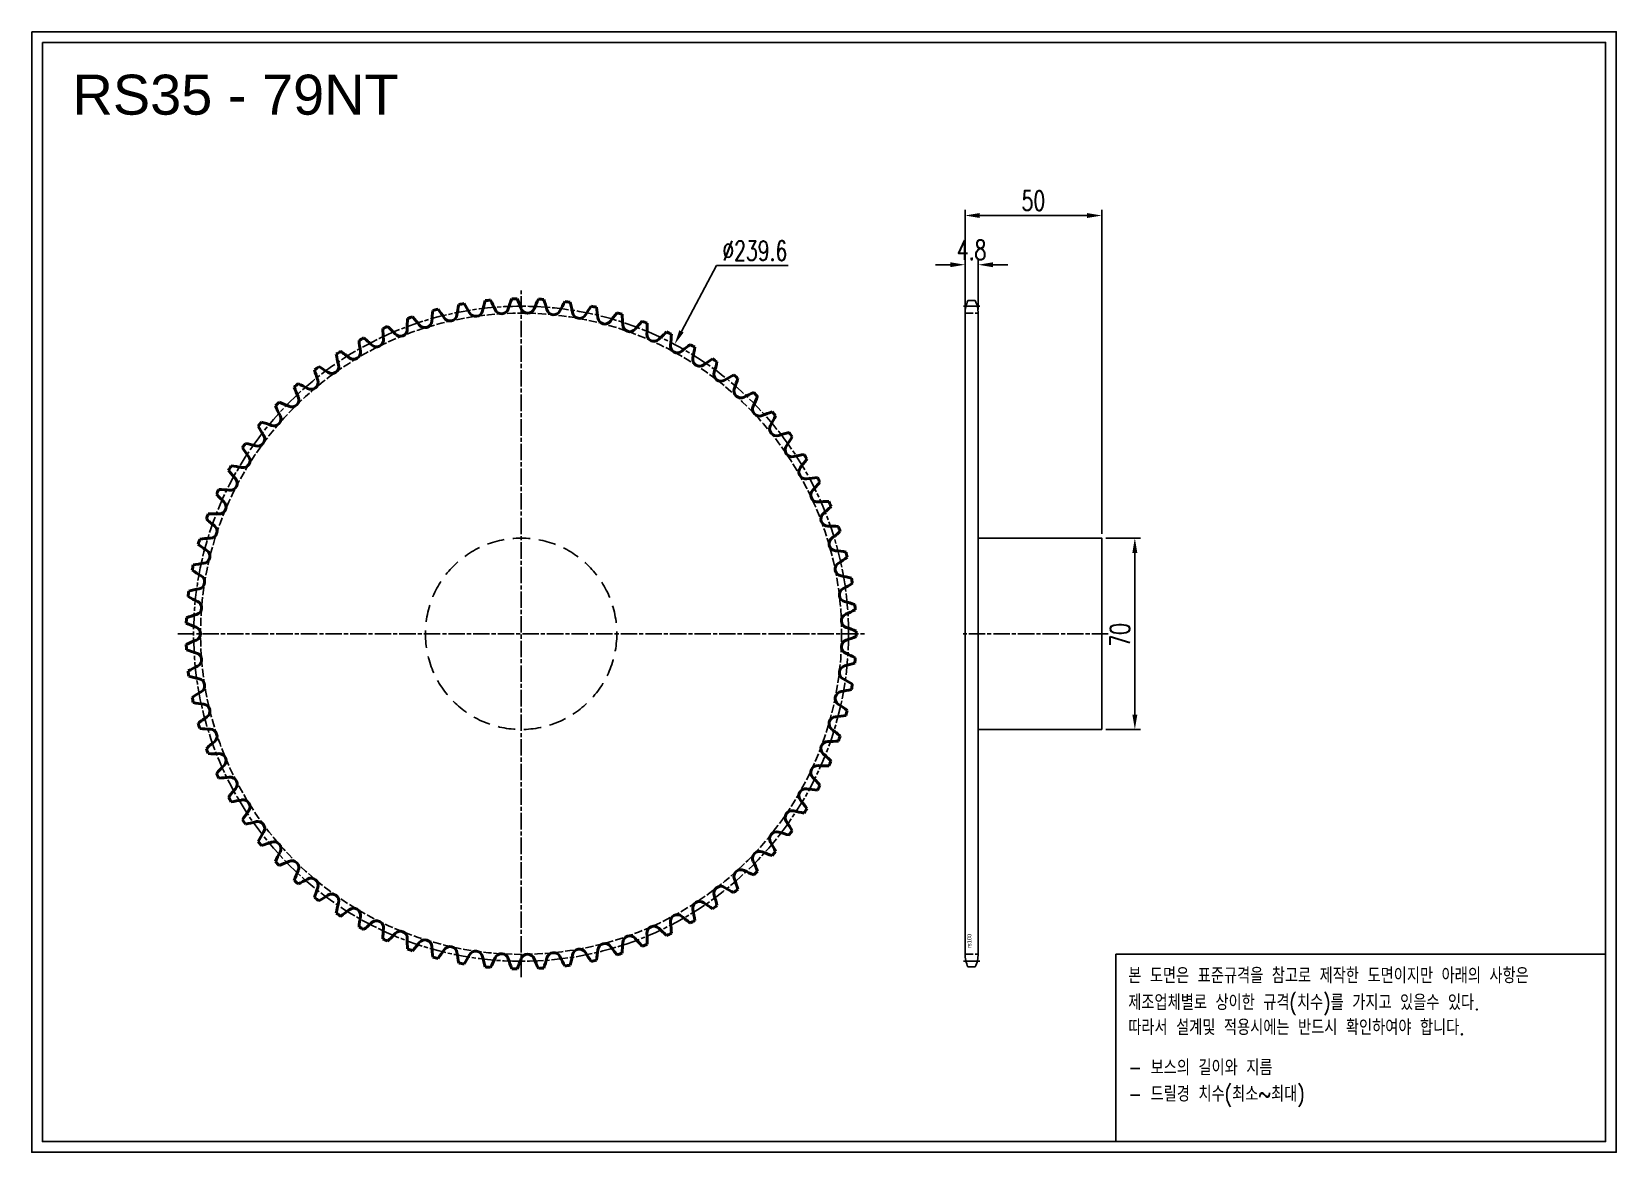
# Model space of a CAD drawing. Header units: millimetres. Extents: x -38001 to -37422, y 3186 to 3596.
import ezdxf

# ---------------------------------------------------------------- set-up
doc = ezdxf.new("R2010")
doc.units = ezdxf.units.MM
for name, pattern in [('AM_ISO02W050', [7.5, 6, -1.5]), ('AM_ISO02W050x2', [3.75, 3, -0.75]), ('AM_ISO08W050', [18, 12, -1.5, 3, -1.5]), ('AM_ISO08W050x2', [9, 6, -0.75, 1.5, -0.75]), ('HIDDEN', [9.525, 6.35, -3.175])]:
    doc.linetypes.add(name, pattern=pattern)
for name, color, linetype, lineweight in [('AM_0N', 7, 'Continuous', 50), ('AM_3N', 6, 'AM_ISO02W050', 25), ('AM_7', 4, 'AM_ISO08W050', 25), ('AM_7N', 4, 'AM_ISO08W050', 25)]:
    doc.layers.add(name, color=color, linetype=linetype, lineweight=lineweight)
doc.layers.add('HL', color=2, linetype='HIDDEN')
doc.layers.add('S-DIM', color=7, linetype='Continuous')
doc.styles.add('HAN', font='ROMANS.shx', dxfattribs={"width": 0.7, "bigfont": 'whgtxt.shx'})
doc.styles.add('HSG', font='SIMPLEX.shx', dxfattribs={"width": 0.7, "bigfont": 'HSG.shx'})
doc.styles.get("Standard").update_dxf_attribs({"font": 'arial.ttf'})
doc.dimstyles.new('APP16', dxfattribs={"dimscale": 3, "dimtxt": 2.4, "dimasz": 1.8, "dimexe": 0.7, "dimexo": 0.5, "dimgap": 0.6, "dimtad": 1, "dimtoh": 1, "dimdec": 1, "dimrnd": 0.01, "dimzin": 9, "dimdsep": 46, "dimtxsty": 'HSG', "dimcen": 0, "dimclrd": 1, "dimclre": 1, "dimclrt": 256, "dimazin": 2, "dimtp": 1, "dimtm": 1, "dimtfac": 0.5, "dimtdec": 1, "dimtofl": 0, "dimtmove": 0, "dimatfit": 3, "dimfxl": 0, "dimtvp": 1, "dimtolj": 2, "dimlwd": -1, "dimlwe": -1, "dimarcsym": 0})

# ---------------------------------------------------------------- blocks, each defined once
blk = doc.blocks.new('*D1')
at = {"layer": 'Defpoints', "color": 0, "transparency": 16777216}
for p in [(-37609.99, 3410.57), (-37609.99, 3340.57), (-37597.88, 3340.57)]:
    blk.add_point(p, dxfattribs=at)
at = {"layer": 'S-DIM', "color": 1, "transparency": 16777216}
for p, q in [((-37608.49, 3410.57), (-37595.78, 3410.57)), ((-37597.88, 3405.17), (-37597.88, 3345.97)), ((-37608.49, 3340.57), (-37595.78, 3340.57))]:
    blk.add_line(p, q, dxfattribs=at)
for points in [[(-37598.78, 3405.17), (-37596.98, 3405.17), (-37597.88, 3410.57)], [(-37598.78, 3345.97), (-37596.98, 3345.97), (-37597.88, 3340.57)]]:
    blk.add_solid(points, dxfattribs=at)
at = {"layer": 'S-DIM', "transparency": 16777216, "insert": (-37603.28, 3375.19), "char_height": 7.2, "attachment_point": 5, "rotation": 90, "style": 'HSG'}
blk.add_mtext('\\A2;70', dxfattribs=at)
blk = doc.blocks.new('*D2')
at = {"layer": 'Defpoints', "color": 0, "transparency": 16777216}
for p in [(-37655.19, 3510.54), (-37659.99, 3492.64), (-37655.19, 3492.64)]:
    blk.add_point(p, dxfattribs=at)
at = {"layer": 'S-DIM', "color": 1, "transparency": 16777216}
for p, q in [((-37659.99, 3494.14), (-37659.99, 3512.64)), ((-37655.19, 3494.14), (-37655.19, 3512.64)), ((-37665.39, 3510.54), (-37670.79, 3510.54)), ((-37649.79, 3510.54), (-37644.39, 3510.54))]:
    blk.add_line(p, q, dxfattribs=at)
for points in [[(-37665.39, 3511.44), (-37665.39, 3509.64), (-37659.99, 3510.54)], [(-37649.79, 3511.44), (-37649.79, 3509.64), (-37655.19, 3510.54)]]:
    blk.add_solid(points, dxfattribs=at)
at = {"layer": 'S-DIM', "transparency": 16777216, "insert": (-37657.59, 3515.94), "char_height": 7.2, "attachment_point": 5, "style": 'HSG'}
blk.add_mtext('\\A2;4.8', dxfattribs=at)
blk = doc.blocks.new('*D3')
at = {"layer": 'Defpoints', "color": 0, "transparency": 16777216}
for p in [(-37609.99, 3528.54), (-37659.99, 3492.64), (-37609.99, 3410.57)]:
    blk.add_point(p, dxfattribs=at)
at = {"layer": 'S-DIM', "color": 1, "transparency": 16777216}
for p, q in [((-37659.99, 3494.14), (-37659.99, 3530.64)), ((-37609.99, 3412.07), (-37609.99, 3530.64)), ((-37654.59, 3528.54), (-37615.39, 3528.54))]:
    blk.add_line(p, q, dxfattribs=at)
for points in [[(-37654.59, 3529.44), (-37654.59, 3527.64), (-37659.99, 3528.54)], [(-37615.39, 3529.44), (-37615.39, 3527.64), (-37609.99, 3528.54)]]:
    blk.add_solid(points, dxfattribs=at)
at = {"layer": 'S-DIM', "transparency": 16777216, "insert": (-37634.99, 3533.94), "char_height": 7.2, "attachment_point": 5, "style": 'HSG'}
blk.add_mtext('\\A2;50', dxfattribs=at)
blk = doc.blocks.new('*D4')
at = {"layer": 'Defpoints', "color": 0, "transparency": 16777216}
for p in [(-37766.24, 3481.4), (-37878.52, 3269.75)]:
    blk.add_point(p, dxfattribs=at)
at = {"layer": 'S-DIM', "color": 1, "transparency": 16777216}
for p, q in [((-37750.94, 3510.25), (-37763.71, 3486.17)), ((-37724.66, 3510.25), (-37750.94, 3510.25))]:
    blk.add_line(p, q, dxfattribs=at)
blk.add_solid([(-37764.51, 3486.59), (-37762.92, 3485.75), (-37766.24, 3481.4)], dxfattribs=at)
at = {"layer": 'S-DIM', "transparency": 16777216, "insert": (-37736.9, 3515.65), "char_height": 7.2, "attachment_point": 5, "style": 'HSG'}
blk.add_mtext('\\A2;∅239.6', dxfattribs=at)
blk = doc.blocks.new('notice1')
at = {"color": 4}
blk.add_lwpolyline([(-22142.12, 1735.9), (-22053.8, 1735.9), (-22053.8, 1702.07), (-22142.12, 1702.07)], close=True, dxfattribs=at)
at = {"color": 4, "style": 'HAN', "width": 0.8}
for s, p in [('본 도면은 표준규격을 참고로 제작한 도면이지만 아래의 사항은', (-22139.9, 1730.62)), ('제조업체별로 상이한 규격(치수)를 가지고 있을수 있다.', (-22139.9, 1725.78)), ('따라서 설계및 적용시에는 반드시 확인하여야 합니다.', (-22139.9, 1721.28)), ('- 보스의 길이와 지름', (-22139.9, 1714.03)), ('- 드릴경 치수(최소~최대)', (-22139.9, 1709.27))]:
    blk.add_text(s, height=2.7949, dxfattribs=at).set_placement(p)

msp = doc.modelspace()

# ---------------------------------------------------------------- linework, layer by layer
for p, q in [((-37656.26, 3497.44), (-37658.92, 3497.44)), ((-37659.99, 3492.64), (-37659.99, 3258.5)), ((-37655.19, 3492.64), (-37655.19, 3258.5)), ((-37656.26, 3253.7), (-37658.92, 3253.7))]:
    msp.add_line(p, q)
for points in [[(-38001.41, 3595.77), (-37421.76, 3595.77), (-37421.76, 3185.92), (-38001.41, 3185.92)], [(-37997.5, 3591.87), (-37425.67, 3591.87), (-37425.67, 3189.83), (-37997.5, 3189.83)]]:
    msp.add_lwpolyline(points, close=True)
msp.add_lwpolyline([(-37655.19, 3410.57), (-37609.99, 3410.57), (-37609.99, 3340.57), (-37655.19, 3340.57)])
for centre, start, end in [((-37648.69, 3492.64), 154.86334, 180), ((-37666.49, 3492.64), 0, 25.13666), ((-37648.69, 3258.5), 180, 205.13666), ((-37666.49, 3258.5), 334.86334, 0)]:
    msp.add_arc(centre, 11.3, start, end)
at = {"layer": 'AM_0N'}
for centre, radius, start, end in [((-37796.95, 3485.27), 49.38, 167.45844, 171.96203), ((-37822.38, 3375.57), 122.55, 99.80148, 100.70485), ((-37884.63, 3469.41), 49.38, 28.5443, 33.04788), ((-37788.31, 3482.91), 49.38, 162.90148, 167.40506), ((-37822.38, 3375.57), 122.55, 95.24452, 96.14789), ((-37876.98, 3474.06), 49.38, 23.98734, 28.49092), ((-37779.89, 3479.86), 49.38, 158.34452, 162.8481), ((-37822.38, 3375.57), 122.55, 90.68756, 91.59092), ((-37868.98, 3478.09), 49.38, 19.43038, 23.93396), ((-37771.74, 3476.15), 49.38, 153.78756, 158.29114), ((-37822.38, 3375.57), 122.55, 86.13059, 87.03396), ((-37860.69, 3481.47), 49.38, 14.87342, 19.377), ((-37763.91, 3471.81), 49.38, 149.2306, 153.73418), ((-37822.38, 3375.57), 122.55, 81.57363, 82.477), ((-37852.16, 3484.17), 49.38, 10.31646, 14.82004), ((-37756.45, 3466.86), 49.38, 144.67363, 149.17722), ((-37822.38, 3375.57), 122.55, 77.01667, 77.92004), ((-37814.64, 3487.92), 49.38, 176.57237, 181.07595), ((-37822.38, 3375.57), 122.55, 108.9154, 109.81877), ((-37898.71, 3458.37), 49.38, 37.65823, 42.16181), ((-37857.59, 3490.1), 2.57, 217.65823, 356.51899), ((-37805.74, 3486.95), 49.38, 172.01541, 176.51899), ((-37822.38, 3375.57), 122.55, 104.35844, 105.26181), ((-37891.89, 3464.17), 49.38, 33.10127, 37.60485), ((-37848.38, 3492.54), 2.57, 213.10127, 351.96203), ((-37839, 3494.23), 2.57, 208.5443, 347.40506), ((-37829.52, 3495.18), 2.57, 203.98734, 342.8481), ((-37820, 3495.37), 2.57, 199.43038, 338.29114), ((-37810.49, 3494.8), 2.57, 194.87342, 333.73418), ((-37801.05, 3493.48), 2.57, 190.31646, 329.17722), ((-37843.43, 3486.2), 49.38, 5.75949, 10.26307), ((-37791.75, 3491.41), 2.57, 185.75949, 324.62025), ((-37749.4, 3461.34), 49.38, 140.11667, 144.62025), ((-37822.38, 3375.57), 122.55, 72.45971, 73.36308), ((-37834.58, 3487.52), 49.38, 1.20253, 5.70611), ((-37742.82, 3455.27), 49.38, 135.55971, 140.06329), ((-37822.38, 3375.57), 122.55, 67.90275, 68.80611), ((-37822.38, 3375.57), 122.55, 118.02933, 118.9327), ((-37910.86, 3445.23), 49.38, 46.77215, 51.27573), ((-37822.38, 3375.57), 122.55, 113.47237, 114.37574), ((-37823.59, 3488.18), 49.38, 181.12933, 185.63291), ((-37905.05, 3452.04), 49.38, 42.21519, 46.71877), ((-37866.58, 3486.94), 2.57, 222.21519, 1.07595), ((-37782.65, 3488.61), 2.57, 181.20253, 320.06329), ((-37773.79, 3485.1), 2.57, 176.64557, 315.50633), ((-37825.65, 3488.14), 49.38, 356.64557, 1.14915), ((-37736.74, 3448.69), 49.38, 131.00275, 135.50633), ((-37822.38, 3375.57), 122.55, 63.34578, 64.24915), ((-37816.69, 3488.04), 49.38, 352.08861, 356.59219), ((-37822.38, 3375.57), 122.55, 122.58629, 123.48966), ((-37916.12, 3437.98), 49.38, 51.32911, 55.8327), ((-37883.66, 3478.53), 2.57, 231.32911, 10.18987), ((-37832.54, 3487.72), 49.38, 185.68629, 190.18987), ((-37875.29, 3483.08), 2.57, 226.77215, 5.63291), ((-37765.24, 3480.89), 2.57, 172.08861, 310.94937), ((-37731.2, 3441.66), 49.38, 126.44579, 130.94937), ((-37822.38, 3375.57), 122.55, 58.78882, 59.69219), ((-37807.77, 3487.23), 49.38, 347.53165, 352.03523), ((-37822.38, 3375.57), 122.55, 127.14325, 128.04662), ((-37850.17, 3484.7), 49.38, 194.80022, 199.3038), ((-37920.78, 3430.34), 49.38, 55.88608, 60.38966), ((-37891.65, 3473.34), 2.57, 235.88608, 14.74684), ((-37841.41, 3486.56), 49.38, 190.24325, 194.74684), ((-37757.06, 3476.02), 2.57, 167.53165, 306.39241), ((-37726.24, 3434.2), 49.38, 121.88882, 126.39241), ((-37822.38, 3375.57), 122.55, 54.23186, 55.13523), ((-37798.95, 3485.72), 49.38, 342.97468, 347.47826), ((-37822.38, 3375.57), 122.55, 131.70021, 132.60358), ((-37924.82, 3422.34), 49.38, 60.44304, 64.94662), ((-37899.19, 3467.53), 2.57, 240.44304, 19.3038), ((-37749.28, 3470.51), 2.57, 162.97468, 301.83544), ((-37721.88, 3426.38), 49.38, 117.33186, 121.83544), ((-37822.38, 3375.57), 122.55, 49.6749, 50.57827), ((-37790.27, 3483.51), 49.38, 338.41772, 342.9213), ((-37906.26, 3461.13), 2.57, 245, 23.86076), ((-37858.75, 3482.15), 49.38, 199.35718, 203.86076), ((-37741.97, 3464.4), 2.57, 158.41772, 297.27848), ((-37718.17, 3418.24), 49.38, 112.7749, 117.27848), ((-37781.8, 3480.62), 49.38, 333.86076, 338.36434), ((-37822.38, 3375.57), 122.55, 45.11794, 46.0213), ((-37912.79, 3454.2), 2.57, 249.55696, 28.41772), ((-37822.38, 3375.57), 122.55, 136.25718, 137.16055), ((-37867.11, 3478.92), 49.38, 203.91414, 208.41772), ((-37928.21, 3414.06), 49.38, 65, 69.50358), ((-37735.17, 3457.73), 2.57, 153.86076, 292.72152), ((-37715.11, 3409.82), 49.38, 108.21794, 112.72152), ((-37773.58, 3477.06), 49.38, 329.3038, 333.80738), ((-37822.38, 3375.57), 122.55, 40.56097, 41.46434), ((-37822.38, 3375.57), 122.55, 140.81414, 141.71751), ((-37875.18, 3475.04), 49.38, 208.4711, 212.97468), ((-37930.93, 3405.53), 49.38, 69.55696, 74.06054), ((-37728.92, 3450.54), 2.57, 149.3038, 288.16456), ((-37712.72, 3401.19), 49.38, 103.66098, 108.16456), ((-37822.38, 3375.57), 122.55, 36.00401, 36.90738), ((-37822.38, 3375.57), 122.55, 145.3711, 146.27447), ((-37882.91, 3470.53), 49.38, 213.02806, 217.53165), ((-37932.97, 3396.81), 49.38, 74.11392, 78.61751), ((-37918.75, 3446.77), 2.57, 254.11392, 32.97468), ((-37723.26, 3442.88), 2.57, 144.74684, 283.60759), ((-37765.67, 3472.86), 49.38, 324.74684, 329.25042), ((-37924.1, 3438.89), 2.57, 258.67089, 37.53165), ((-37711.03, 3392.4), 49.38, 99.10401, 103.60759), ((-37758.12, 3468.05), 49.38, 320.18987, 324.69345), ((-37822.38, 3375.57), 122.55, 31.44705, 32.35042), ((-37822.38, 3375.57), 122.55, 149.92806, 150.83143), ((-37890.26, 3465.42), 49.38, 217.58503, 222.08861), ((-37928.81, 3430.6), 2.57, 263.22785, 42.08861), ((-37934.31, 3387.96), 49.38, 78.67089, 83.17447), ((-37718.22, 3434.79), 2.57, 140.18987, 279.05063), ((-37710.05, 3383.5), 49.38, 94.54705, 99.05063), ((-37822.38, 3375.57), 122.55, 26.89009, 27.79346), ((-37822.38, 3375.57), 122.55, 154.48502, 155.38839), ((-37897.19, 3459.74), 49.38, 222.14199, 226.64557), ((-37934.94, 3379.02), 49.38, 83.22785, 87.73143), ((-37713.85, 3426.33), 2.57, 135.63291, 274.49367), ((-37750.98, 3462.65), 49.38, 315.63291, 320.13649), ((-37932.85, 3421.97), 2.57, 267.78481, 46.64557), ((-37709.78, 3374.55), 49.38, 89.99009, 94.49367), ((-37744.29, 3456.7), 49.38, 311.07595, 315.57953), ((-37822.38, 3375.57), 122.55, 22.33313, 23.23649), ((-37822.38, 3375.57), 122.55, 159.04199, 159.94536), ((-37903.64, 3453.53), 49.38, 226.69895, 231.20253), ((-37934.86, 3370.07), 49.38, 87.78481, 92.28839), ((-37936.19, 3413.05), 2.57, 272.34177, 51.20253), ((-37710.16, 3417.55), 2.57, 131.07595, 269.93671), ((-37710.21, 3365.6), 49.38, 85.43313, 89.93671), ((-37822.38, 3375.57), 122.55, 17.77616, 18.67953), ((-37822.38, 3375.57), 122.55, 163.59895, 164.50232), ((-37909.58, 3446.83), 49.38, 231.25591, 235.75949), ((-37934.06, 3361.15), 49.38, 92.34177, 96.84535), ((-37707.18, 3408.5), 2.57, 126.51899, 265.37975), ((-37738.09, 3450.24), 49.38, 306.51899, 311.02257), ((-37938.8, 3403.89), 2.57, 276.89873, 55.75949), ((-37711.36, 3356.72), 49.38, 80.87617, 85.37975), ((-37732.42, 3443.31), 49.38, 301.96203, 306.46561), ((-37822.38, 3375.57), 122.55, 13.2192, 14.12257), ((-37822.38, 3375.57), 122.55, 168.15591, 169.05928), ((-37914.96, 3439.68), 49.38, 235.81287, 240.31646), ((-37932.56, 3352.32), 49.38, 96.89873, 101.40232), ((-37940.68, 3394.55), 2.57, 281.4557, 60.31646), ((-37704.92, 3399.24), 2.57, 121.96203, 260.82278), ((-37713.21, 3347.96), 49.38, 76.3192, 80.82278), ((-37822.38, 3375.57), 122.55, 172.71287, 173.61624), ((-37930.37, 3343.64), 49.38, 101.4557, 105.95928), ((-37703.42, 3389.83), 2.57, 117.40506, 256.26582), ((-37727.32, 3435.95), 49.38, 297.40506, 301.90864), ((-37822.38, 3375.57), 122.55, 8.66224, 9.56561), ((-37919.76, 3432.12), 49.38, 240.36984, 244.87342), ((-37941.82, 3385.09), 2.57, 286.01266, 64.87342), ((-37715.75, 3339.38), 49.38, 71.76224, 76.26582), ((-37822.38, 3375.57), 122.55, 4.10528, 5.00865), ((-37822.38, 3375.57), 122.55, 177.26983, 178.1732), ((-37923.95, 3424.2), 49.38, 244.9268, 249.43038), ((-37927.49, 3335.17), 49.38, 106.01266, 110.51624), ((-37702.66, 3380.34), 2.57, 112.8481, 251.70886), ((-37722.83, 3428.2), 49.38, 292.8481, 297.35168), ((-37942.2, 3375.57), 2.57, 290.56962, 69.43038), ((-37718.96, 3331.02), 49.38, 67.20528, 71.70886), ((-37718.96, 3420.13), 49.38, 288.29114, 292.79472), ((-37822.38, 3375.57), 122.55, 359.54832, 0.45168), ((-37923.95, 3326.94), 49.38, 110.56962, 115.0732), ((-37822.38, 3375.57), 122.55, 181.8268, 182.73017), ((-37927.49, 3415.98), 49.38, 249.48376, 253.98734), ((-37941.82, 3366.05), 2.57, 295.12658, 73.98734), ((-37702.66, 3370.81), 2.57, 108.29114, 247.1519), ((-37722.83, 3322.94), 49.38, 62.64832, 67.1519), ((-37919.76, 3319.03), 49.38, 115.12658, 119.63016), ((-37822.38, 3375.57), 122.55, 186.38376, 187.28713), ((-37703.42, 3361.31), 2.57, 103.73418, 242.59494), ((-37715.75, 3411.77), 49.38, 283.73418, 288.23776), ((-37822.38, 3375.57), 122.55, 354.99135, 355.89472), ((-37930.37, 3407.5), 49.38, 254.04072, 258.5443), ((-37940.68, 3356.59), 2.57, 299.68354, 78.5443), ((-37727.32, 3315.2), 49.38, 58.09136, 62.59494), ((-37822.38, 3375.57), 122.55, 350.43439, 351.33776), ((-37914.96, 3311.47), 49.38, 119.68354, 124.18713), ((-37822.38, 3375.57), 122.55, 190.94072, 191.84409), ((-37932.56, 3398.82), 49.38, 258.59768, 263.10127), ((-37704.92, 3351.91), 2.57, 99.17722, 238.03797), ((-37713.21, 3403.18), 49.38, 279.17722, 283.6808), ((-37909.58, 3304.31), 49.38, 124.24051, 128.74409), ((-37938.8, 3347.26), 2.57, 304.24051, 83.10127), ((-37707.18, 3342.65), 2.57, 94.62025, 233.48101), ((-37711.36, 3394.42), 49.38, 274.62025, 279.12383), ((-37732.42, 3307.84), 49.38, 53.53439, 58.03797), ((-37822.38, 3375.57), 122.55, 345.87743, 346.7808), ((-37822.38, 3375.57), 122.55, 195.49768, 196.40105), ((-37934.06, 3389.99), 49.38, 263.15465, 267.65823), ((-37936.19, 3338.09), 2.57, 308.79747, 87.65823), ((-37738.09, 3300.9), 49.38, 48.97743, 53.48101), ((-37903.64, 3297.61), 49.38, 128.79747, 133.30105), ((-37822.38, 3375.57), 122.55, 200.05464, 200.95801), ((-37710.16, 3333.6), 2.57, 90.06329, 228.92405), ((-37710.21, 3385.54), 49.38, 270.06329, 274.56687), ((-37822.38, 3375.57), 122.55, 341.32047, 342.22384), ((-37934.86, 3381.08), 49.38, 267.71161, 272.21519), ((-37897.19, 3291.4), 49.38, 133.35443, 137.85801), ((-37932.85, 3329.17), 2.57, 313.35443, 92.21519), ((-37713.85, 3324.82), 2.57, 85.50633, 224.36709), ((-37709.78, 3376.6), 49.38, 265.50633, 270.00991), ((-37744.29, 3294.44), 49.38, 44.42047, 48.92405), ((-37822.38, 3375.57), 122.55, 336.76351, 337.66687), ((-37822.38, 3375.57), 122.55, 204.61161, 205.51498), ((-37934.94, 3372.12), 49.38, 272.26857, 276.77215), ((-37928.81, 3320.54), 2.57, 317.91139, 96.77215), ((-37750.98, 3288.5), 49.38, 39.86351, 44.36709), ((-37890.26, 3285.73), 49.38, 137.91139, 142.41497), ((-37822.38, 3375.57), 122.55, 209.16857, 210.07194), ((-37718.22, 3316.35), 2.57, 80.94937, 219.81013), ((-37710.05, 3367.65), 49.38, 260.94937, 265.45295), ((-37822.38, 3375.57), 122.55, 332.20654, 333.10991), ((-37934.31, 3363.19), 49.38, 276.82553, 281.32911), ((-37924.1, 3312.26), 2.57, 322.46835, 101.32911), ((-37882.91, 3280.62), 49.38, 142.46835, 146.97194), ((-37723.26, 3308.27), 2.57, 76.39241, 215.25316), ((-37711.03, 3358.75), 49.38, 256.39241, 260.89599), ((-37758.12, 3283.1), 49.38, 35.30655, 39.81013), ((-37822.38, 3375.57), 122.55, 327.64958, 328.55295), ((-37822.38, 3375.57), 122.55, 213.72553, 214.6289), ((-37932.97, 3354.34), 49.38, 281.38249, 285.88608), ((-37918.75, 3304.38), 2.57, 327.02532, 105.88608), ((-37765.67, 3278.28), 49.38, 30.74958, 35.25316), ((-37875.18, 3276.11), 49.38, 147.02532, 151.5289), ((-37822.38, 3375.57), 122.55, 218.28249, 219.18586), ((-37930.93, 3345.62), 49.38, 285.93946, 290.44304), ((-37912.79, 3296.95), 2.57, 331.58228, 110.44304), ((-37728.92, 3300.6), 2.57, 71.83544, 210.6962), ((-37773.58, 3274.09), 49.38, 26.19262, 30.6962), ((-37712.72, 3349.96), 49.38, 251.83544, 256.33902), ((-37822.38, 3375.57), 122.55, 323.09262, 323.99599), ((-37867.11, 3272.23), 49.38, 151.58228, 156.08586), ((-37906.26, 3290.01), 2.57, 336.13924, 115), ((-37735.17, 3293.41), 2.57, 67.27848, 206.13924), ((-37715.11, 3341.33), 49.38, 247.27848, 251.78206), ((-37822.38, 3375.57), 122.55, 318.53566, 319.43903), ((-37822.38, 3375.57), 122.55, 222.83945, 223.74282), ((-37928.21, 3337.09), 49.38, 290.49642, 295), ((-37858.75, 3269), 49.38, 156.13924, 160.64282), ((-37741.97, 3286.74), 2.57, 62.72152, 201.58228), ((-37718.17, 3332.91), 49.38, 242.72152, 247.2251), ((-37781.8, 3270.53), 49.38, 21.63566, 26.13924), ((-37822.38, 3375.57), 122.55, 313.9787, 314.88206), ((-37822.38, 3375.57), 122.55, 227.39642, 228.29979), ((-37924.82, 3328.8), 49.38, 295.05338, 299.55696), ((-37899.19, 3283.62), 2.57, 340.6962, 119.55696), ((-37850.17, 3266.45), 49.38, 160.6962, 165.19978), ((-37749.28, 3280.64), 2.57, 58.16456, 197.02532), ((-37721.88, 3324.77), 49.38, 238.16456, 242.66814), ((-37822.38, 3375.57), 122.55, 309.42173, 310.3251), ((-37790.27, 3267.64), 49.38, 17.0787, 21.58228), ((-37822.38, 3375.57), 122.55, 231.95338, 232.85675), ((-37920.78, 3320.81), 49.38, 299.61034, 304.11392), ((-37891.65, 3277.81), 2.57, 345.25316, 124.11392), ((-37841.41, 3264.58), 49.38, 165.25316, 169.75675), ((-37883.66, 3272.61), 2.57, 349.81013, 128.67089), ((-37757.06, 3275.13), 2.57, 53.60759, 192.46835), ((-37726.24, 3316.94), 49.38, 233.60759, 238.11118), ((-37822.38, 3375.57), 122.55, 304.86477, 305.76814), ((-37798.95, 3265.43), 49.38, 12.52174, 17.02532), ((-37822.38, 3375.57), 122.55, 236.51034, 237.41371), ((-37916.12, 3313.17), 49.38, 304.1673, 308.67089), ((-37832.54, 3263.42), 49.38, 169.81013, 174.31371), ((-37910.86, 3305.92), 49.38, 308.72427, 313.22785), ((-37875.29, 3268.07), 2.57, 354.36709, 133.22785), ((-37765.24, 3270.26), 2.57, 49.05063, 187.91139), ((-37816.69, 3263.11), 49.38, 3.40781, 7.91139), ((-37731.2, 3309.49), 49.38, 229.05063, 233.55421), ((-37822.38, 3375.57), 122.55, 300.30781, 301.21118), ((-37807.77, 3263.91), 49.38, 7.96477, 12.46835), ((-37822.38, 3375.57), 122.55, 241.0673, 241.97067), ((-37823.59, 3262.97), 49.38, 174.36709, 178.87067), ((-37822.38, 3375.57), 122.55, 245.62426, 246.52763), ((-37905.05, 3299.11), 49.38, 313.28123, 317.78481), ((-37866.58, 3264.21), 2.57, 358.92405, 137.78481), ((-37814.64, 3263.23), 49.38, 178.92405, 183.42763), ((-37857.59, 3261.05), 2.57, 3.48101, 142.34177), ((-37782.65, 3262.54), 2.57, 39.93671, 178.79747), ((-37742.82, 3295.88), 49.38, 219.93671, 224.44029), ((-37773.79, 3266.05), 2.57, 44.49367, 183.35443), ((-37825.65, 3263.01), 49.38, 358.85085, 3.35443), ((-37736.74, 3302.45), 49.38, 224.49367, 228.99725), ((-37822.38, 3375.57), 122.55, 295.75085, 296.65422), ((-37822.38, 3375.57), 122.55, 250.18123, 251.0846), ((-37898.71, 3292.78), 49.38, 317.83819, 322.34177), ((-37805.74, 3264.2), 49.38, 183.48101, 187.98459), ((-37891.89, 3286.98), 49.38, 322.39515, 326.89873), ((-37848.38, 3258.61), 2.57, 8.03797, 146.89873), ((-37796.95, 3265.87), 49.38, 188.03797, 192.54156), ((-37884.63, 3281.74), 49.38, 326.95212, 331.4557), ((-37839, 3256.91), 2.57, 12.59494, 151.4557), ((-37829.52, 3255.97), 2.57, 17.1519, 156.01266), ((-37820, 3255.78), 2.57, 21.70886, 160.56962), ((-37810.49, 3256.35), 2.57, 26.26582, 165.12658), ((-37852.16, 3266.97), 49.38, 345.17996, 349.68354), ((-37801.05, 3257.67), 2.57, 30.82278, 169.68354), ((-37756.45, 3284.28), 49.38, 210.82278, 215.32637), ((-37843.43, 3264.95), 49.38, 349.73693, 354.24051), ((-37791.75, 3259.74), 2.57, 35.37975, 174.24051), ((-37749.4, 3289.81), 49.38, 215.37975, 219.88333), ((-37822.38, 3375.57), 122.55, 286.63692, 287.54029), ((-37834.58, 3263.63), 49.38, 354.29389, 358.79747), ((-37822.38, 3375.57), 122.55, 291.19389, 292.09725), ((-37822.38, 3375.57), 122.55, 254.73819, 255.64156), ((-37822.38, 3375.57), 122.55, 259.29515, 260.19852), ((-37788.31, 3268.24), 49.38, 192.59494, 197.09852), ((-37822.38, 3375.57), 122.55, 263.85211, 264.75548), ((-37876.98, 3277.09), 49.38, 331.50908, 336.01266), ((-37779.89, 3271.29), 49.38, 197.1519, 201.65548), ((-37822.38, 3375.57), 122.55, 268.40908, 269.31244), ((-37868.98, 3273.06), 49.38, 336.06604, 340.56962), ((-37771.74, 3274.99), 49.38, 201.70886, 206.21244), ((-37822.38, 3375.57), 122.55, 272.96604, 273.86941), ((-37860.69, 3269.68), 49.38, 340.623, 345.12658), ((-37763.91, 3279.33), 49.38, 206.26582, 210.7694), ((-37822.38, 3375.57), 122.55, 277.523, 278.42637), ((-37822.38, 3375.57), 122.55, 282.07996, 282.98333)]:
    msp.add_arc(centre, radius, start, end, dxfattribs=at)
at = {"layer": 'AM_3N', "linetype": 'AM_ISO02W050x2'}
for p, q in [((-37659.99, 3492.8), (-37655.19, 3492.8)), ((-37659.99, 3258.35), (-37655.19, 3258.35))]:
    msp.add_line(p, q, dxfattribs=at)
msp.add_circle((-37822.38, 3375.57), 117.25, dxfattribs=at)
at = {"layer": 'AM_7', "linetype": 'AM_ISO08W050x2'}
for p, q in [((-37654.53, 3495.36), (-37660.65, 3495.36)), ((-37607.64, 3375.57), (-37660.65, 3375.57)), ((-37654.53, 3255.78), (-37660.65, 3255.78))]:
    msp.add_line(p, q, dxfattribs=at)
msp.add_circle((-37822.38, 3375.57), 119.79, dxfattribs=at)
at = {"layer": 'AM_7N', "linetype": 'AM_ISO08W050x2'}
for p, q in [((-37822.38, 3250.02), (-37822.38, 3501.13)), ((-37947.93, 3375.57), (-37696.83, 3375.57))]:
    msp.add_line(p, q, dxfattribs=at)
at = {"layer": 'HL'}
msp.add_circle((-37822.38, 3375.57), 35, dxfattribs=at)

# ---------------------------------------------------------------- block references
at = {"xscale": 2.028, "yscale": 2.028, "zscale": 2.028}
msp.add_blockref('notice1', (7299.43, -261.97), dxfattribs=at)

# ---------------------------------------------------------------- texts
msp.add_text('RS35 - 79NT', height=14.6374).set_placement((-37986.48, 3565.42))
at = {"insert": (-37659.2, 3260.57), "char_height": 1.512, "width": 6.5009, "attachment_point": 1, "rotation": 90}
msp.add_mtext('rs100', dxfattribs=at)

# ---------------------------------------------------------------- dimensions: what is measured, and where the dimension line sits
at = {"layer": 'S-DIM'}
dim = msp.add_linear_dim(base=(-37609.99, 3528.54), p1=(-37659.99, 3492.64), p2=(-37609.99, 3410.57), dimstyle='APP16', dxfattribs=at)
dim.commit()
dim.dimension.update_dxf_attribs({"geometry": '*D3', "text_midpoint": (-37634.99, 3533.94)})
dim = msp.add_diameter_dim_2p(p1=(-37878.52, 3269.75), p2=(-37766.24, 3481.4), dimstyle='APP16', dxfattribs=at)
dim.commit()
dim.dimension.update_dxf_attribs({"geometry": '*D4', "text_midpoint": (-37736.9, 3510.25), "dimtype": 131})
dim = msp.add_linear_dim(base=(-37655.19, 3510.54), p1=(-37659.99, 3492.64), p2=(-37655.19, 3492.64), dimstyle='APP16', dxfattribs=at)
dim.commit()
dim.dimension.update_dxf_attribs({"geometry": '*D2', "text_midpoint": (-37657.59, 3510.54), "dimtype": 128})
dim = msp.add_linear_dim(base=(-37597.88, 3340.57), p1=(-37609.99, 3410.57), p2=(-37609.99, 3340.57), angle=90, dimstyle='APP16', dxfattribs=at)
dim.commit()
dim.dimension.update_dxf_attribs({"geometry": '*D1', "text_midpoint": (-37597.88, 3375.19), "dimtype": 128})

doc.saveas('drawing.dxf')
